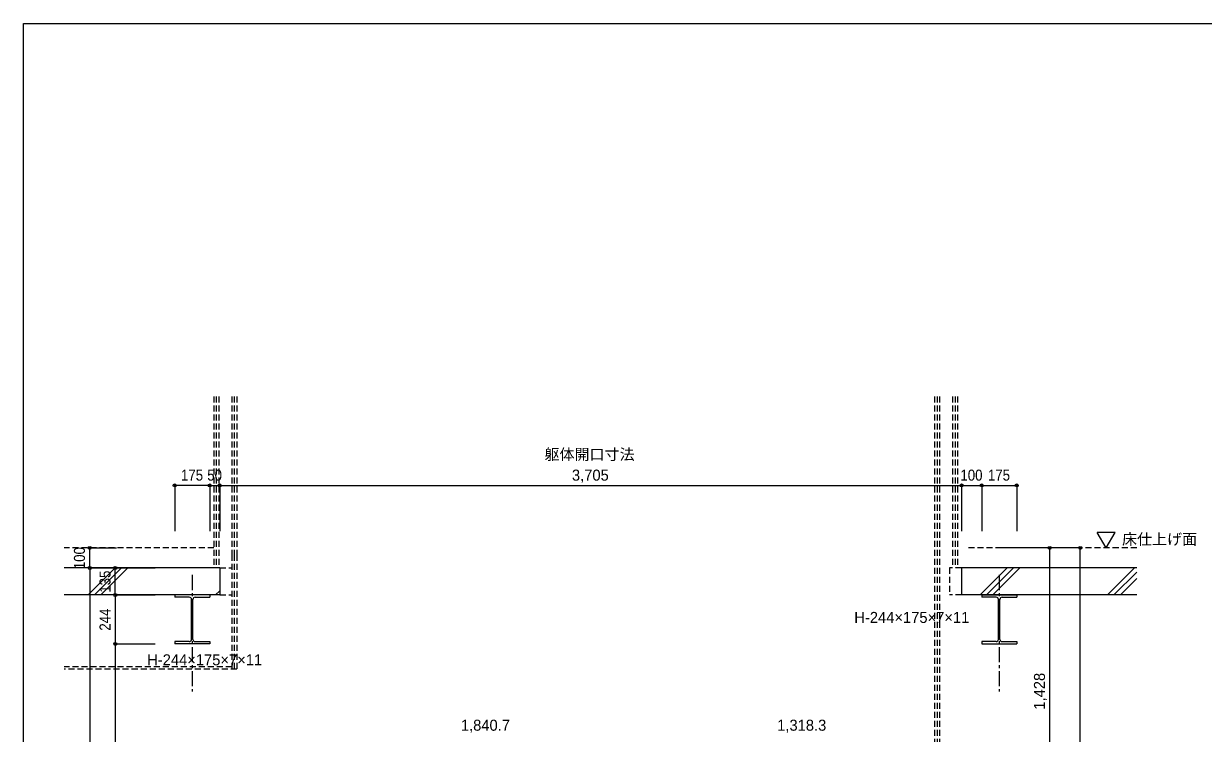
# Model space of a CAD drawing. Units: millimetres at full size, sheet at 1:15, with parts at other scales. Extents: x -31727 to 34047, y 3005 to 21987.
# Drawn here: x -18266 to -12374, y 18308 to 21853 of the extents above; entities that cross this region are included whole.
import ezdxf
from ezdxf.enums import TextEntityAlignment as Align

# ---------------------------------------------------------------- set-up
doc = ezdxf.new("R2010")
doc.units = ezdxf.units.MM
doc.header["$LTSCALE"] = 15
doc.header["$PDMODE"] = 32
doc.header["$PDSIZE"] = 15
doc.linetypes.add('CHAIN1', pattern=[8, 5, -1, 1, -1])
doc.linetypes.add('DASHED2', pattern=[3, 2, -1])
for name, color, linetype, lineweight in [('0-0', 5, 'Continuous', 9), ('3-0', 3, 'Continuous', 9), ('4-0', 5, 'Continuous', 9), ('8-0', 3, 'CHAIN1', 9)]:
    doc.layers.add(name, color=color, linetype=linetype, lineweight=lineweight)
doc.styles.add('Ｄ ゴシック', font='')
doc.styles.get('Ｄ ゴシック').set_extended_font_data('Ｄ ゴシック')

msp = doc.modelspace()

# ---------------------------------------------------------------- linework, layer by layer
at = {"layer": '0-0'}
for p, q in [((-18265.66, 21852.77), (-6633.16, 21852.77)), ((-18265.66, 13762.9), (-18265.66, 21852.77))]:
    msp.add_line(p, q, dxfattribs=at)
at = {"layer": '4-0', "color": 1, "linetype": 'DASHED2', "lineweight": 5}
for p, q in [((-17315.99, 19990.55), (-17315.99, 19134.54)), ((-17303.49, 19990.55), (-17303.49, 19134.54)), ((-17290.99, 19990.55), (-17290.99, 19134.54)), ((-17213.49, 19990.55), (-17213.49, 19200.04)), ((-17200.99, 19990.55), (-17200.99, 19200.04)), ((-13715.99, 19990.55), (-13715.99, 17836.54)), ((-13703.49, 19990.55), (-13703.49, 17836.54)), ((-13690.99, 19990.55), (-13690.99, 17836.54)), ((-13625.99, 19990.55), (-13625.99, 19134.54)), ((-13613.49, 19990.55), (-13613.49, 19134.54)), ((-13600.99, 19990.55), (-13600.99, 19134.54)), ((-17213.49, 19200.04), (-17213.49, 18628.54)), ((-17200.99, 19200.04), (-17200.99, 18628.54)), ((-17285.99, 19134.54), (-17225.99, 19134.54)), ((-13580.99, 19134.54), (-13640.99, 19134.54)), ((-13640.99, 19134.54), (-13640.99, 18999.54)), ((-17285.99, 18999.54), (-17225.99, 18999.54)), ((-13580.99, 18999.54), (-13640.99, 18999.54)), ((-17225.99, 18641.04), (-18063.26, 18641.04)), ((-17200.99, 18628.54), (-18063.26, 18628.54))]:
    msp.add_line(p, q, dxfattribs=at)
at = {"layer": '4-0', "color": 3}
for p, q in [((-17335.99, 19546.49), (-17510.99, 19546.49)), ((-17510.99, 19546.49), (-17510.99, 19318.34)), ((-17335.99, 19546.49), (-17335.99, 19318.34)), ((-17335.99, 19546.49), (-17285.99, 19546.49)), ((-17285.99, 19546.49), (-13580.99, 19546.49)), ((-17285.99, 19546.49), (-17285.99, 19318.34)), ((-13580.99, 19546.49), (-13580.99, 19318.34)), ((-13580.99, 19546.49), (-13480.99, 19546.49)), ((-13480.99, 19546.49), (-13480.99, 19318.34)), ((-13480.99, 19546.49), (-13305.99, 19546.49)), ((-13305.99, 19546.49), (-13305.99, 19318.34)), ((-12859.42, 19234.54), (-12904.18, 19312.07)), ((-12814.66, 19312.07), (-12904.18, 19312.07)), ((-12859.42, 19234.54), (-12814.66, 19312.07)), ((-17935.31, 19134.54), (-17935.31, 19234.54)), ((-17935.31, 19234.54), (-17801.75, 19234.54)), ((-12988.81, 19234.54), (-13411.71, 19234.54)), ((-13141.05, 19234.54), (-13411.71, 19234.54)), ((-13141.05, 17806.54), (-13141.05, 19234.54)), ((-12988.81, 16378.54), (-12988.81, 19234.54)), ((-17285.99, 19134.54), (-18063.26, 19134.54)), ((-17935.31, 19134.54), (-17935.31, 16128.54)), ((-17935.31, 19134.54), (-17801.75, 19134.54)), ((-17807.55, 19134.54), (-17608.14, 19134.54)), ((-17807.55, 18999.54), (-17807.55, 19134.54)), ((-17285.99, 19134.54), (-17285.99, 18999.54)), ((-12706.9, 19134.54), (-13580.99, 19134.54)), ((-13580.99, 19134.54), (-13580.99, 18999.54)), ((-17285.99, 18999.54), (-18063.26, 18999.54)), ((-17807.55, 18999.54), (-17608.14, 18999.54)), ((-17807.55, 18999.54), (-17807.55, 18755.54)), ((-12706.9, 18999.54), (-13580.99, 18999.54)), ((-17807.55, 18755.54), (-17608.14, 18755.54)), ((-17807.55, 18755.54), (-17807.55, 16378.54))]:
    msp.add_line(p, q, dxfattribs=at)
at = {"layer": '4-0', "color": 3, "linetype": 'DASHED2'}
for p, q in [((-17315.99, 19234.54), (-18063.26, 19234.54)), ((-12706.9, 19234.54), (-13550.99, 19234.54))]:
    msp.add_line(p, q, dxfattribs=at)
at = {"layer": '4-0', "color": 1, "lineweight": 5}
for p, q in [((-17943.25, 18999.54), (-17808.25, 19134.54)), ((-17911.43, 18999.54), (-17776.43, 19134.54)), ((-17879.61, 18999.54), (-17744.61, 19134.54)), ((-13488.48, 18999.54), (-13353.48, 19134.54)), ((-13456.66, 18999.54), (-13321.66, 19134.54)), ((-13424.84, 18999.54), (-13289.84, 19134.54)), ((-12852.08, 18999.54), (-12717.08, 19134.54)), ((-12820.26, 18999.54), (-12706.9, 19112.91)), ((-12788.44, 18999.54), (-12706.9, 19081.09)), ((-17306.86, 18999.54), (-17285.99, 19020.41))]:
    msp.add_line(p, q, dxfattribs=at)
at = {"layer": '4-0', "color": 4, "linetype": 'CHAIN1'}
for p, q in [((-17423.49, 19099.39), (-17423.49, 18517.71)), ((-13393.49, 19099.39), (-13393.49, 18517.71))]:
    msp.add_line(p, q, dxfattribs=at)
at = {"layer": '4-0'}
for p, q in [((-17510.99, 18999.54), (-17510.99, 18988.54)), ((-17335.99, 18999.54), (-17510.99, 18999.54)), ((-17437.99, 18988.54), (-17510.99, 18988.54)), ((-17426.99, 18777.54), (-17426.99, 18977.54)), ((-17419.99, 18777.54), (-17419.99, 18977.54)), ((-17408.99, 18988.54), (-17335.99, 18988.54)), ((-17335.99, 18999.54), (-17335.99, 18988.54)), ((-13480.99, 18999.54), (-13305.99, 18999.54)), ((-13480.99, 18999.54), (-13480.99, 18988.54)), ((-13407.99, 18988.54), (-13480.99, 18988.54)), ((-13396.99, 18777.54), (-13396.99, 18977.54)), ((-13389.99, 18777.54), (-13389.99, 18977.54)), ((-13378.99, 18988.54), (-13305.99, 18988.54)), ((-13305.99, 18999.54), (-13305.99, 18988.54)), ((-17510.99, 18766.54), (-17510.99, 18755.54)), ((-17437.99, 18766.54), (-17510.99, 18766.54)), ((-17335.99, 18755.54), (-17510.99, 18755.54)), ((-17408.99, 18766.54), (-17335.99, 18766.54)), ((-17335.99, 18766.54), (-17335.99, 18755.54)), ((-13480.99, 18766.54), (-13480.99, 18755.54)), ((-13407.99, 18766.54), (-13480.99, 18766.54)), ((-13480.99, 18755.54), (-13305.99, 18755.54)), ((-13378.99, 18766.54), (-13305.99, 18766.54)), ((-13305.99, 18766.54), (-13305.99, 18755.54))]:
    msp.add_line(p, q, dxfattribs=at)
at = {"layer": '4-0', "color": 1, "linetype": 'DASHED2', "lineweight": 5}
msp.add_lwpolyline([(-17225.99, 19990.55), (-17225.99, 19200.04), (-17225.99, 18628.54)], dxfattribs=at)
at = {"layer": '4-0'}
for centre, start, end in [((-17437.99, 18977.54), 0, 90), ((-17408.99, 18977.54), 90, 180), ((-13407.99, 18977.54), 0, 90), ((-13378.99, 18977.54), 90, 180), ((-17437.99, 18777.54), 270, 0), ((-17408.99, 18777.54), 180, 270), ((-13407.99, 18777.54), 270, 0), ((-13378.99, 18777.54), 180, 270)]:
    msp.add_arc(centre, 11, start, end, dxfattribs=at)
at = {"layer": '4-0', "color": 3}
for p in [(-17510.99, 19546.49), (-17335.99, 19546.49), (-17285.99, 19546.49), (-13580.99, 19546.49), (-13480.99, 19546.49), (-13305.99, 19546.49), (-17935.31, 19234.54), (-13141.05, 19234.54), (-12988.81, 19234.54), (-17935.31, 19134.54), (-17807.55, 19134.54), (-17807.55, 18999.54), (-17807.55, 18755.54)]:
    msp.add_point(p, dxfattribs=at)

# ---------------------------------------------------------------- texts
at = {"layer": '3-0', "style": 'Ｄ ゴシック'}
msp.add_text('床仕上げ面', height=54.99, dxfattribs=at).set_placement((-12780.14, 19234.19), align=Align.BOTTOM_LEFT)
at = {"layer": '4-0', "color": 3, "style": 'Ｄ ゴシック'}
for s, p in [('躯体開口寸法', (-15664.4, 19657.63)), ('3,705', (-15527.24, 19553.99)), ('1,840.7', (-16081.89, 18305.17)), ('1,318.3', (-14502.39, 18305.17))]:
    msp.add_text(s, height=54.99, dxfattribs=at).set_placement(p, align=Align.BOTTOM_LEFT)
at = {"layer": '4-0', "color": 3, "style": 'Ｄ ゴシック', "width": 0.9}
for s, p in [('175', (-17479.74, 19553.99)), ('50', (-17348.49, 19553.99)), ('100', (-13587.24, 19553.99)), ('175', (-13449.74, 19553.99))]:
    msp.add_text(s, height=54.99, dxfattribs=at).set_placement(p, align=Align.BOTTOM_LEFT)
for s, p in [('100', (-17942.81, 19128.29)), ('135', (-17815.05, 19010.79)), ('244', (-17815.05, 18821.29))]:
    msp.add_text(s, height=54.99, rotation=90, dxfattribs=at).set_placement(p, align=Align.BOTTOM_LEFT)
at = {"layer": '4-0', "color": 3, "style": 'Ｄ ゴシック'}
msp.add_text('1,428', height=54.99, rotation=90, dxfattribs=at).set_placement((-13148.55, 18426.79), align=Align.BOTTOM_LEFT)
at = {"layer": '8-0', "style": 'Ｄ ゴシック'}
for p in [(-14117.22, 18843.45), (-17648.65, 18631.76)]:
    msp.add_text('H-244×175×7×11', height=54.99, dxfattribs=at).set_placement(p, align=Align.BOTTOM_LEFT)

doc.saveas('drawing.dxf')
